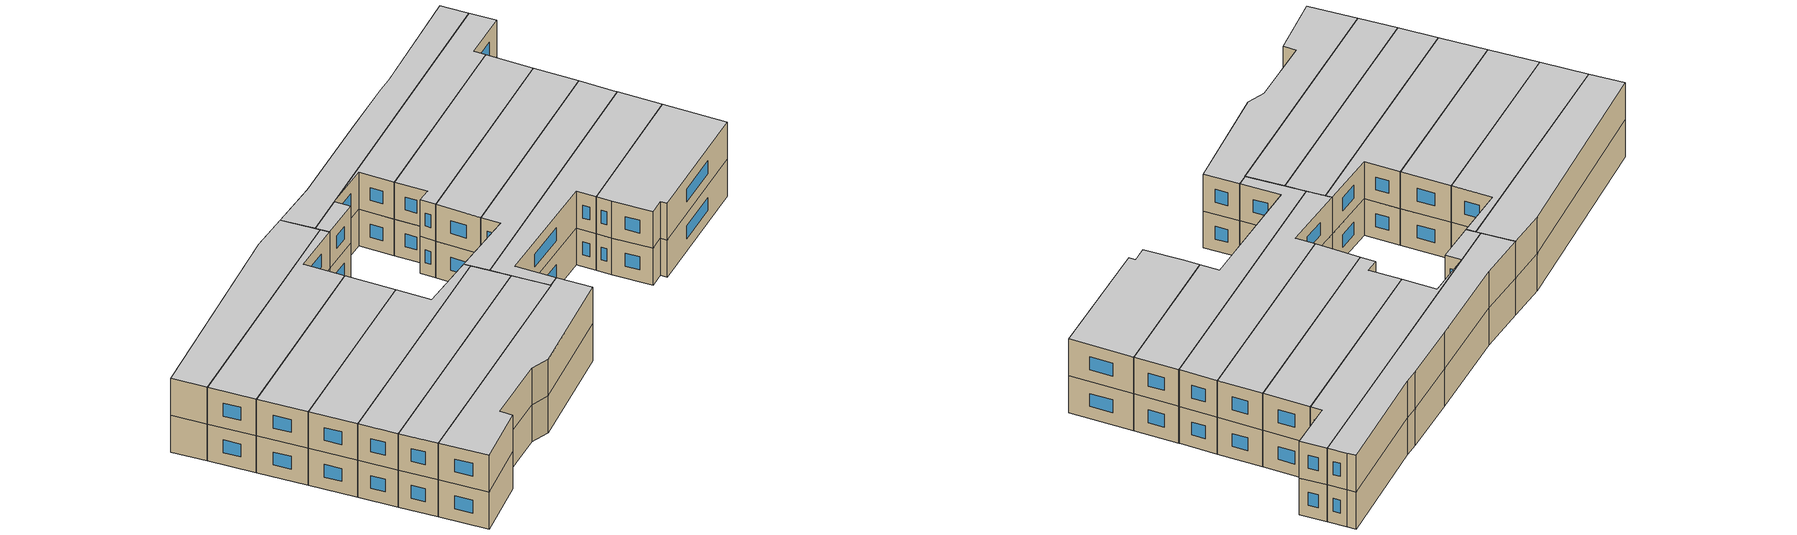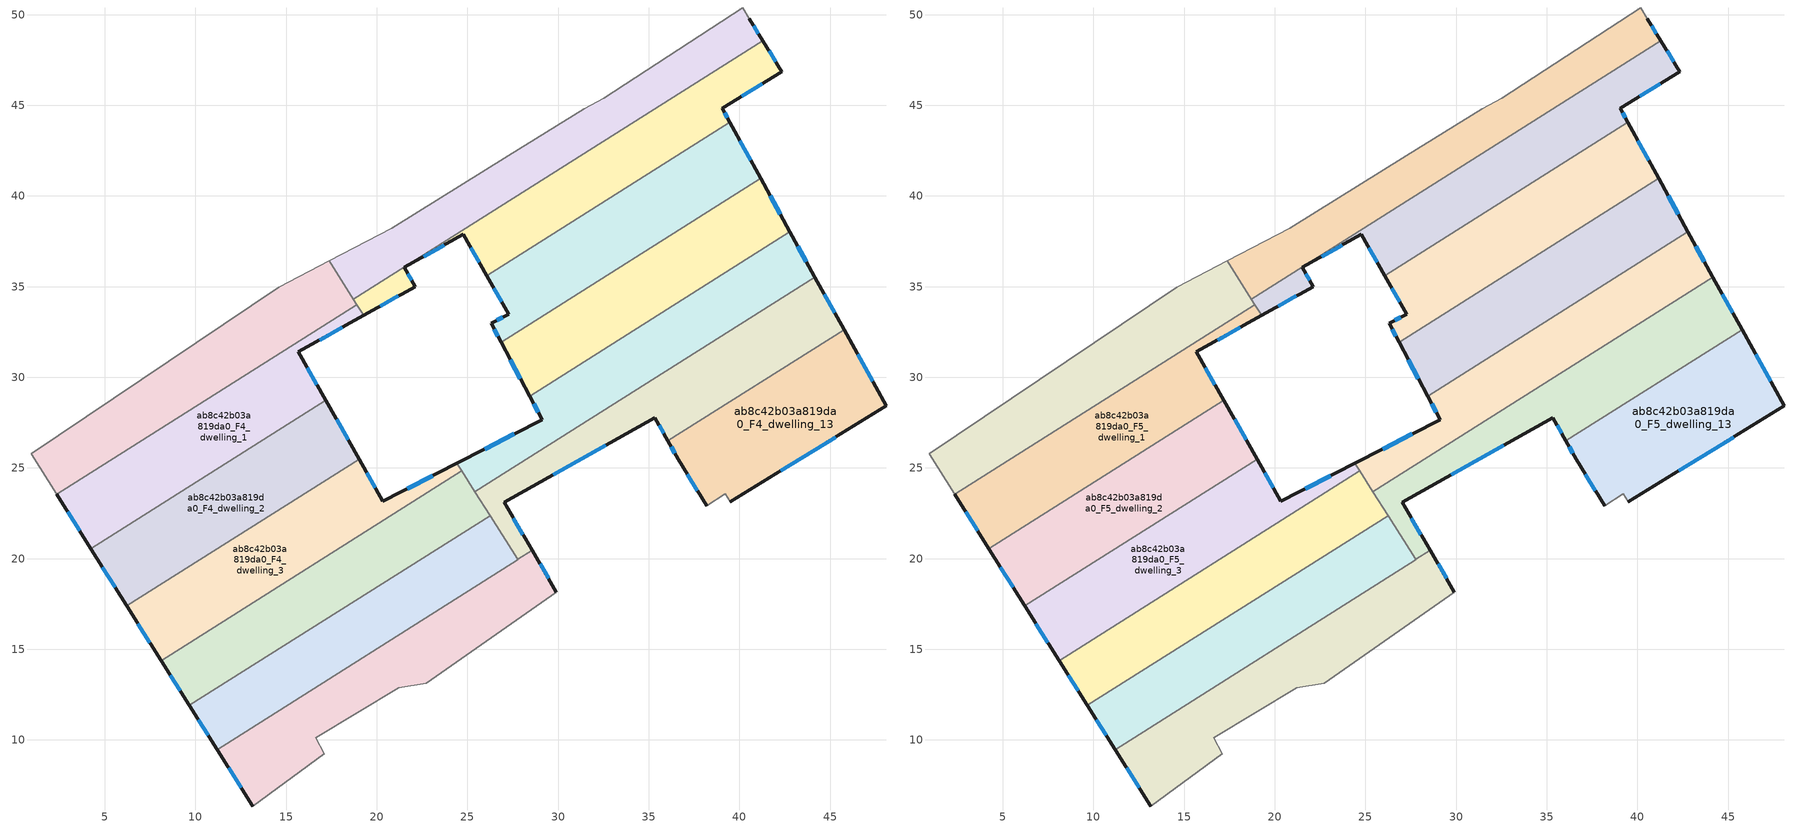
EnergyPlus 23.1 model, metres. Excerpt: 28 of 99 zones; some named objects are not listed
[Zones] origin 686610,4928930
ab8c42b03a819da0_F4_dwelling_0
 floor to ab8c42b03a819da0_F3_dwelling_0 (EU_floor_Construction): 17.37,36.42 18.9,34 2.35,23.55 0.94,25.79 14.58,34.98 z12
 wall adiabatic (EU_wall_Construction): 17.37,36.42 14.58,34.98 0.94,25.79 2.35,23.55 z12:15
 wall to ab8c42b03a819da0_F4_dwelling_1 (EU_wall_Construction): 2.35,23.55 18.9,34 z12:15
 wall to ab8c42b03a819da0_F4_dwelling_7 (EU_wall_Construction): 18.71,34.31 17.37,36.42 z12:15
 wall to ab8c42b03a819da0_F4_dwelling_8 (EU_wall_Construction): 18.9,34 18.71,34.31 z12:15
ab8c42b03a819da0_F4_dwelling_1
 floor to ab8c42b03a819da0_F3_dwelling_1 (EU_floor_Construction): 18.9,34 19.27,33.41 15.67,31.4 17.18,28.74 4.23,20.56 2.35,23.55 z12
 wall outside (EU_wall_Construction): 2.35,23.55 4.23,20.56 / 17.18,28.74 15.67,31.4 19.27,33.41 z12:15
 wall to ab8c42b03a819da0_F4_dwelling_2 (EU_wall_Construction): 4.23,20.56 17.18,28.74 z12:15
 wall to ab8c42b03a819da0_F4_dwelling_8 (EU_wall_Construction): 19.27,33.41 18.9,34 z12:15
 window (EU_Window_Construction): 2.96,22.58 3.62,21.53 / 16.84,32.05 18.1,32.76 / 16.69,29.6 16.16,30.53 z12.98:14.02
ab8c42b03a819da0_F4_dwelling_10
 floor to ab8c42b03a819da0_F3_dwelling_10 (EU_floor_Construction): 41.17,40.97 42.79,38.03 28.43,28.96 26.86,31.94 z12
 wall outside (EU_wall_Construction): 42.79,38.03 41.17,40.97 / 26.86,31.94 28.43,28.96 z12:15
 wall to ab8c42b03a819da0_F4_dwelling_9 (EU_wall_Construction): 41.17,40.97 26.86,31.94 z12:15
 wall to ab8c42b03a819da0_F4_dwelling_11 (EU_wall_Construction): 28.43,28.96 42.79,38.03 z12:15
 window (EU_Window_Construction): 42.26,38.98 41.69,40.01 / 27.37,30.97 27.92,29.93 z12.98:14.02
ab8c42b03a819da0_F4_dwelling_11
 floor to ab8c42b03a819da0_F3_dwelling_11 (EU_floor_Construction): 42.79,38.03 44.12,35.59 44.16,35.52 25.42,23.69 24.43,25.25 29.12,27.66 28.43,28.96 z12
 wall outside (EU_wall_Construction): 28.43,28.96 29.12,27.66 24.43,25.25 / 44.16,35.52 44.12,35.59 42.79,38.03 z12:15
 wall to ab8c42b03a819da0_F4_dwelling_12 (EU_wall_Construction): 25.42,23.69 44.16,35.52 z12:15
 wall to ab8c42b03a819da0_F4_dwelling_4 (EU_wall_Construction): 24.68,24.85 25.42,23.69 z12:15
 wall to ab8c42b03a819da0_F4_dwelling_3 (EU_wall_Construction): 24.43,25.25 24.68,24.85 z12:15
 window (EU_Window_Construction): 27.6,26.88 25.95,26.04 / 28.66,28.54 28.9,28.08 / 43.69,36.38 43.22,37.23 z12.98:14.02
ab8c42b03a819da0_F4_dwelling_12
 floor to ab8c42b03a819da0_F3_dwelling_12 (EU_floor_Construction): 44.16,35.52 45.77,32.62 36.05,26.49 35.34,27.76 27.02,23.1 28.57,20.46 27.77,19.96 25.42,23.69 z12
 wall outside (EU_wall_Construction): 45.77,32.62 44.16,35.52 / 28.57,20.46 27.02,23.1 35.34,27.76 36.05,26.49 z12:15
 wall to ab8c42b03a819da0_F4_dwelling_13 (EU_wall_Construction): 36.05,26.49 45.77,32.62 z12:15
 wall to ab8c42b03a819da0_F4_dwelling_6 (EU_wall_Construction): 27.77,19.96 28.57,20.46 z12:15
 wall to ab8c42b03a819da0_F4_dwelling_5 (EU_wall_Construction): 26.25,22.37 27.77,19.96 z12:15
 wall to ab8c42b03a819da0_F4_dwelling_4 (EU_wall_Construction): 25.42,23.69 26.25,22.37 z12:15
 window (EU_Window_Construction): 45.25,33.57 44.68,34.58 / 35.57,27.34 35.82,26.9 / 29.73,24.61 32.64,26.24 / 28.06,21.32 27.53,22.24 z12.98:14.02
ab8c42b03a819da0_F4_dwelling_13
 floor to ab8c42b03a819da0_F3_dwelling_13 (EU_floor_Construction): 45.77,32.62 48.1,28.43 39.49,23.14 39.23,23.57 38.19,22.92 36.62,25.48 36.05,26.49 z12
 wall outside (EU_wall_Construction): 36.05,26.49 36.62,25.48 38.19,22.92 / 39.49,23.14 48.1,28.43 45.77,32.62 z12:15
 wall adiabatic (EU_wall_Construction): 38.19,22.92 39.23,23.57 39.49,23.14 z12:15
 window (EU_Window_Construction): 37.13,24.64 37.68,23.75 / 36.24,26.16 36.44,25.81 / 47.34,29.79 46.53,31.26 / 42.29,24.86 45.3,26.71 z12.98:14.02
ab8c42b03a819da0_F4_dwelling_2
 floor to ab8c42b03a819da0_F3_dwelling_2 (EU_floor_Construction): 17.18,28.74 19.03,25.49 6.22,17.4 4.23,20.56 z12
 wall outside (EU_wall_Construction): 19.03,25.49 17.18,28.74 / 4.23,20.56 6.22,17.4 z12:15
 wall to ab8c42b03a819da0_F4_dwelling_3 (EU_wall_Construction): 6.22,17.4 19.03,25.49 z12:15
 window (EU_Window_Construction): 18.43,26.54 17.78,27.68 / 4.88,19.53 5.57,18.43 z12.98:14.02
ab8c42b03a819da0_F4_dwelling_3
 floor to ab8c42b03a819da0_F3_dwelling_3 (EU_floor_Construction): 24.43,25.25 24.68,24.85 8.11,14.38 6.22,17.4 19.03,25.49 20.34,23.17 z12
 wall outside (EU_wall_Construction): 6.22,17.4 8.11,14.38 / 24.43,25.25 20.34,23.17 19.03,25.49 z12:15
 wall to ab8c42b03a819da0_F4_dwelling_4 (EU_wall_Construction): 8.11,14.38 24.68,24.85 z12:15
 window (EU_Window_Construction): 6.83,16.42 7.49,15.36 / 19.92,23.92 19.45,24.73 / 23.1,24.58 21.67,23.85 z12.98:14.02
ab8c42b03a819da0_F4_dwelling_4
 floor to ab8c42b03a819da0_F3_dwelling_4 (EU_floor_Construction): 24.68,24.85 26.25,22.37 9.67,11.9 8.11,14.38 z12
 wall outside (EU_wall_Construction): 8.11,14.38 9.67,11.9 z12:15
 wall to ab8c42b03a819da0_F4_dwelling_5 (EU_wall_Construction): 9.67,11.9 26.25,22.37 z12:15
 window (EU_Window_Construction): 8.62,13.58 9.16,12.71 z12.98:14.02
ab8c42b03a819da0_F4_dwelling_5
 floor to ab8c42b03a819da0_F3_dwelling_5 (EU_floor_Construction): 26.25,22.37 27.78,19.94 11.2,9.47 9.67,11.9 z12
 wall outside (EU_wall_Construction): 9.67,11.9 11.2,9.47 z12:15
 wall to ab8c42b03a819da0_F4_dwelling_6 (EU_wall_Construction): 11.2,9.47 27.78,19.94 27.77,19.96 z12:15
 window (EU_Window_Construction): 10.16,11.11 10.7,10.26 z12.98:14.02
ab8c42b03a819da0_F4_dwelling_6
 floor to ab8c42b03a819da0_F3_dwelling_6 (EU_floor_Construction): 28.57,20.46 29.91,18.16 22.72,13.14 21.21,12.89 16.64,10.12 17.1,9.23 13.15,6.36 11.2,9.47 27.78,19.94 27.77,19.96 z12
 wall outside (EU_wall_Construction): 11.2,9.47 13.15,6.36 / 29.91,18.16 28.57,20.46 z12:15
 wall adiabatic (EU_wall_Construction): 13.15,6.36 17.1,9.23 16.64,10.12 21.21,12.89 22.72,13.14 29.91,18.16 z12:15
 window (EU_Window_Construction): 11.83,8.46 12.52,7.37 / 29.47,18.91 29,19.71 z12.98:14.02
ab8c42b03a819da0_F4_dwelling_7
 floor to ab8c42b03a819da0_F3_dwelling_7 (EU_floor_Construction): 40.55,49.77 41.29,48.57 18.71,34.31 17.37,36.42 20.83,38.22 27.24,42.21 31.45,44.8 32.52,45.39 40.19,50.37 z12
 wall outside (EU_wall_Construction): 41.29,48.57 40.55,49.77 z12:15
 wall adiabatic (EU_wall_Construction): 40.55,49.77 40.19,50.37 32.52,45.39 31.45,44.8 27.24,42.21 20.83,38.22 17.37,36.42 z12:15
 wall to ab8c42b03a819da0_F4_dwelling_8 (EU_wall_Construction): 18.71,34.31 41.29,48.57 z12:15
 window (EU_Window_Construction): 41.05,48.96 40.79,49.38 z12.98:14.02
ab8c42b03a819da0_F4_dwelling_8
 floor to ab8c42b03a819da0_F3_dwelling_8 (EU_floor_Construction): 41.29,48.57 42.34,46.86 39.05,44.83 39.47,44.06 26.07,35.59 24.77,37.89 21.52,36.07 22.12,35.01 19.27,33.41 18.71,34.31 z12
 wall outside (EU_wall_Construction): 19.27,33.41 22.12,35.01 21.52,36.07 24.77,37.89 26.07,35.59 / 39.47,44.06 39.05,44.83 42.34,46.86 41.29,48.57 z12:15
 wall to ab8c42b03a819da0_F4_dwelling_9 (EU_wall_Construction): 26.07,35.59 39.47,44.06 z12:15
 window (EU_Window_Construction): 25.2,37.14 25.65,36.34 / 22.58,36.66 23.72,37.3 / 21.93,35.35 21.72,35.72 / 20.2,33.93 21.2,34.49 / 42,47.41 41.63,48.01 / 40.12,45.49 41.27,46.2 / 39.34,44.31 39.19,44.58 z12.98:14.02
ab8c42b03a819da0_F4_dwelling_9
 floor to ab8c42b03a819da0_F3_dwelling_9 (EU_floor_Construction): 39.47,44.06 41.17,40.97 26.86,31.94 26.31,32.98 27.27,33.48 26.07,35.59 z12
 wall outside (EU_wall_Construction): 26.07,35.59 27.27,33.48 26.31,32.98 26.86,31.94 / 41.17,40.97 39.47,44.06 z12:15
 window (EU_Window_Construction): 26.96,33.31 26.63,33.14 / 26.46,34.91 26.88,34.17 / 40.62,41.98 40.03,43.05 / 26.49,32.64 26.68,32.28 z12.98:14.02
ab8c42b03a819da0_F5_dwelling_0
 floor to ab8c42b03a819da0_F4_dwelling_0 (EU_floor_Construction): 17.37,36.42 18.9,34 2.35,23.55 0.94,25.79 14.58,34.98 z15
 wall adiabatic (EU_wall_Construction): 17.37,36.42 14.58,34.98 0.94,25.79 2.35,23.55 z15:18
 wall to ab8c42b03a819da0_F5_dwelling_1 (EU_wall_Construction): 2.35,23.55 18.9,34 z15:18
 wall to ab8c42b03a819da0_F5_dwelling_7 (EU_wall_Construction): 18.71,34.31 17.37,36.42 z15:18
 wall to ab8c42b03a819da0_F5_dwelling_8 (EU_wall_Construction): 18.9,34 18.71,34.31 z15:18
 ceiling to ab8c42b03a819da0_F6_dwelling_0 (EU_floor_Construction): 18.9,34 17.37,36.42 14.58,34.98 0.94,25.79 2.35,23.55 z18
ab8c42b03a819da0_F5_dwelling_1
 floor to ab8c42b03a819da0_F4_dwelling_1 (EU_floor_Construction): 18.9,34 19.27,33.41 15.67,31.4 17.18,28.74 4.23,20.56 2.35,23.55 z15
 wall outside (EU_wall_Construction): 2.35,23.55 4.23,20.56 / 17.18,28.74 15.67,31.4 19.27,33.41 z15:18
 wall to ab8c42b03a819da0_F5_dwelling_2 (EU_wall_Construction): 4.23,20.56 17.18,28.74 z15:18
 wall to ab8c42b03a819da0_F5_dwelling_8 (EU_wall_Construction): 19.27,33.41 18.9,34 z15:18
 window (EU_Window_Construction): 2.96,22.58 3.62,21.53 / 16.84,32.05 18.1,32.76 / 16.69,29.6 16.16,30.53 z15.98:17.02
 ceiling to ab8c42b03a819da0_F6_dwelling_1 (EU_floor_Construction): 17.18,28.74 15.67,31.4 19.27,33.41 18.9,34 2.35,23.55 4.23,20.56 z18
ab8c42b03a819da0_F5_dwelling_10
 floor to ab8c42b03a819da0_F4_dwelling_10 (EU_floor_Construction): 41.17,40.97 42.79,38.03 28.43,28.96 26.86,31.94 z15
 wall outside (EU_wall_Construction): 42.79,38.03 41.17,40.97 / 26.86,31.94 28.43,28.96 z15:18
 wall to ab8c42b03a819da0_F5_dwelling_9 (EU_wall_Construction): 41.17,40.97 26.86,31.94 z15:18
 wall to ab8c42b03a819da0_F5_dwelling_11 (EU_wall_Construction): 28.43,28.96 42.79,38.03 z15:18
 window (EU_Window_Construction): 42.26,38.98 41.69,40.01 / 27.37,30.97 27.92,29.93 z15.98:17.02
 ceiling to ab8c42b03a819da0_F6_dwelling_10 (EU_floor_Construction): 42.79,38.03 41.17,40.97 26.86,31.94 28.43,28.96 z18
ab8c42b03a819da0_F5_dwelling_11
 floor to ab8c42b03a819da0_F4_dwelling_11 (EU_floor_Construction): 42.79,38.03 44.12,35.59 44.16,35.52 25.42,23.69 24.43,25.25 29.12,27.66 28.43,28.96 z15
 wall outside (EU_wall_Construction): 28.43,28.96 29.12,27.66 24.43,25.25 / 44.16,35.52 44.12,35.59 42.79,38.03 z15:18
 wall to ab8c42b03a819da0_F5_dwelling_12 (EU_wall_Construction): 25.42,23.69 44.16,35.52 z15:18
 wall to ab8c42b03a819da0_F5_dwelling_4 (EU_wall_Construction): 24.68,24.85 25.42,23.69 z15:18
 wall to ab8c42b03a819da0_F5_dwelling_3 (EU_wall_Construction): 24.43,25.25 24.68,24.85 z15:18
 window (EU_Window_Construction): 27.6,26.88 25.95,26.04 / 28.66,28.54 28.9,28.08 / 43.69,36.38 43.22,37.23 z15.98:17.02
 ceiling to ab8c42b03a819da0_F6_dwelling_11 (EU_floor_Construction): 44.16,35.52 44.12,35.59 42.79,38.03 28.43,28.96 29.12,27.66 24.43,25.25 25.42,23.69 z18
ab8c42b03a819da0_F5_dwelling_12
 floor to ab8c42b03a819da0_F4_dwelling_12 (EU_floor_Construction): 44.16,35.52 45.77,32.62 36.05,26.49 35.34,27.76 27.02,23.1 28.57,20.46 27.77,19.96 25.42,23.69 z15
 wall outside (EU_wall_Construction): 45.77,32.62 44.16,35.52 / 28.57,20.46 27.02,23.1 35.34,27.76 36.05,26.49 z15:18
 wall to ab8c42b03a819da0_F5_dwelling_13 (EU_wall_Construction): 36.05,26.49 45.77,32.62 z15:18
 wall to ab8c42b03a819da0_F5_dwelling_6 (EU_wall_Construction): 27.77,19.96 28.57,20.46 z15:18
 wall to ab8c42b03a819da0_F5_dwelling_5 (EU_wall_Construction): 26.25,22.37 27.77,19.96 z15:18
 wall to ab8c42b03a819da0_F5_dwelling_4 (EU_wall_Construction): 25.42,23.69 26.25,22.37 z15:18
 window (EU_Window_Construction): 45.25,33.57 44.68,34.58 / 35.57,27.34 35.82,26.9 / 29.73,24.61 32.64,26.24 / 28.06,21.32 27.53,22.24 z15.98:17.02
 ceiling to ab8c42b03a819da0_F6_dwelling_12 (EU_floor_Construction): 36.05,26.49 45.77,32.62 44.16,35.52 25.42,23.69 27.77,19.96 28.57,20.46 27.02,23.1 35.34,27.76 z18
ab8c42b03a819da0_F5_dwelling_13
 floor to ab8c42b03a819da0_F4_dwelling_13 (EU_floor_Construction): 45.77,32.62 48.1,28.43 39.49,23.14 39.23,23.57 38.19,22.92 36.62,25.48 36.05,26.49 z15
 wall outside (EU_wall_Construction): 36.05,26.49 36.62,25.48 38.19,22.92 / 39.49,23.14 48.1,28.43 45.77,32.62 z15:18
 wall adiabatic (EU_wall_Construction): 38.19,22.92 39.23,23.57 39.49,23.14 z15:18
 window (EU_Window_Construction): 37.13,24.64 37.68,23.75 / 36.24,26.16 36.44,25.81 / 47.34,29.79 46.53,31.26 / 42.29,24.86 45.3,26.71 z15.98:17.02
 ceiling to ab8c42b03a819da0_F6_dwelling_13 (EU_floor_Construction): 48.1,28.43 45.77,32.62 36.05,26.49 36.62,25.48 38.19,22.92 39.23,23.57 39.49,23.14 z18
ab8c42b03a819da0_F5_dwelling_2
 floor to ab8c42b03a819da0_F4_dwelling_2 (EU_floor_Construction): 17.18,28.74 19.03,25.49 6.22,17.4 4.23,20.56 z15
 wall outside (EU_wall_Construction): 19.03,25.49 17.18,28.74 / 4.23,20.56 6.22,17.4 z15:18
 wall to ab8c42b03a819da0_F5_dwelling_3 (EU_wall_Construction): 6.22,17.4 19.03,25.49 z15:18
 window (EU_Window_Construction): 18.43,26.54 17.78,27.68 / 4.88,19.53 5.57,18.43 z15.98:17.02
 ceiling to ab8c42b03a819da0_F6_dwelling_2 (EU_floor_Construction): 19.03,25.49 17.18,28.74 4.23,20.56 6.22,17.4 z18
ab8c42b03a819da0_F5_dwelling_3
 floor to ab8c42b03a819da0_F4_dwelling_3 (EU_floor_Construction): 24.43,25.25 24.68,24.85 8.11,14.38 6.22,17.4 19.03,25.49 20.34,23.17 z15
 wall outside (EU_wall_Construction): 6.22,17.4 8.11,14.38 / 24.43,25.25 20.34,23.17 19.03,25.49 z15:18
 wall to ab8c42b03a819da0_F5_dwelling_4 (EU_wall_Construction): 8.11,14.38 24.68,24.85 z15:18
 window (EU_Window_Construction): 6.83,16.42 7.49,15.36 / 19.92,23.92 19.45,24.73 / 23.1,24.58 21.67,23.85 z15.98:17.02
 ceiling to ab8c42b03a819da0_F6_dwelling_3 (EU_floor_Construction): 20.34,23.17 19.03,25.49 6.22,17.4 8.11,14.38 24.68,24.85 24.43,25.25 z18
ab8c42b03a819da0_F5_dwelling_4
 floor to ab8c42b03a819da0_F4_dwelling_4 (EU_floor_Construction): 24.68,24.85 26.25,22.37 9.67,11.9 8.11,14.38 z15
 wall outside (EU_wall_Construction): 8.11,14.38 9.67,11.9 z15:18
 wall to ab8c42b03a819da0_F5_dwelling_5 (EU_wall_Construction): 9.67,11.9 26.25,22.37 z15:18
 window (EU_Window_Construction): 8.62,13.58 9.16,12.71 z15.98:17.02
 ceiling to ab8c42b03a819da0_F6_dwelling_4 (EU_floor_Construction): 26.25,22.37 24.68,24.85 8.11,14.38 9.67,11.9 z18
ab8c42b03a819da0_F5_dwelling_5
 floor to ab8c42b03a819da0_F4_dwelling_5 (EU_floor_Construction): 26.25,22.37 27.78,19.94 11.2,9.47 9.67,11.9 z15
 wall outside (EU_wall_Construction): 9.67,11.9 11.2,9.47 z15:18
 wall to ab8c42b03a819da0_F5_dwelling_6 (EU_wall_Construction): 11.2,9.47 27.78,19.94 27.77,19.96 z15:18
 window (EU_Window_Construction): 10.16,11.11 10.7,10.26 z15.98:17.02
 ceiling to ab8c42b03a819da0_F6_dwelling_5 (EU_floor_Construction): 27.78,19.94 26.25,22.37 9.67,11.9 11.2,9.47 z18
ab8c42b03a819da0_F5_dwelling_6
 floor to ab8c42b03a819da0_F4_dwelling_6 (EU_floor_Construction): 28.57,20.46 29.91,18.16 22.72,13.14 21.21,12.89 16.64,10.12 17.1,9.23 13.15,6.36 11.2,9.47 27.78,19.94 27.77,19.96 z15
 wall outside (EU_wall_Construction): 11.2,9.47 13.15,6.36 / 29.91,18.16 28.57,20.46 z15:18
 wall adiabatic (EU_wall_Construction): 13.15,6.36 17.1,9.23 16.64,10.12 21.21,12.89 22.72,13.14 29.91,18.16 z15:18
 window (EU_Window_Construction): 11.83,8.46 12.52,7.37 / 29.47,18.91 29,19.71 z15.98:17.02
 ceiling to ab8c42b03a819da0_F6_dwelling_6 (EU_floor_Construction): 22.72,13.14 29.91,18.16 28.57,20.46 27.77,19.96 27.78,19.94 11.2,9.47 13.15,6.36 17.1,9.23 16.64,10.12 21.21,12.89 z18
ab8c42b03a819da0_F5_dwelling_7
 floor to ab8c42b03a819da0_F4_dwelling_7 (EU_floor_Construction): 40.55,49.77 41.29,48.57 18.71,34.31 17.37,36.42 20.83,38.22 27.24,42.21 31.45,44.8 32.52,45.39 40.19,50.37 z15
 wall outside (EU_wall_Construction): 41.29,48.57 40.55,49.77 z15:18
 wall adiabatic (EU_wall_Construction): 40.55,49.77 40.19,50.37 32.52,45.39 31.45,44.8 27.24,42.21 20.83,38.22 17.37,36.42 z15:18
 wall to ab8c42b03a819da0_F5_dwelling_8 (EU_wall_Construction): 18.71,34.31 41.29,48.57 z15:18
 window (EU_Window_Construction): 41.05,48.96 40.79,49.38 z15.98:17.02
 ceiling to ab8c42b03a819da0_F6_dwelling_7 (EU_floor_Construction): 32.52,45.39 31.45,44.8 27.24,42.21 20.83,38.22 17.37,36.42 18.71,34.31 41.29,48.57 40.55,49.77 40.19,50.37 z18
ab8c42b03a819da0_F5_dwelling_8
 floor to ab8c42b03a819da0_F4_dwelling_8 (EU_floor_Construction): 41.29,48.57 42.34,46.86 39.05,44.83 39.47,44.06 26.07,35.59 24.77,37.89 21.52,36.07 22.12,35.01 19.27,33.41 18.71,34.31 z15
 wall outside (EU_wall_Construction): 19.27,33.41 22.12,35.01 21.52,36.07 24.77,37.89 26.07,35.59 / 39.47,44.06 39.05,44.83 42.34,46.86 41.29,48.57 z15:18
 wall to ab8c42b03a819da0_F5_dwelling_9 (EU_wall_Construction): 26.07,35.59 39.47,44.06 z15:18
 window (EU_Window_Construction): 25.2,37.14 25.65,36.34 / 22.58,36.66 23.72,37.3 / 21.93,35.35 21.72,35.72 / 20.2,33.93 21.2,34.49 / 42,47.41 41.63,48.01 / 40.12,45.49 41.27,46.2 / 39.34,44.31 39.19,44.58 z15.98:17.02
 ceiling to ab8c42b03a819da0_F6_dwelling_8 (EU_floor_Construction): 39.47,44.06 39.05,44.83 42.34,46.86 41.29,48.57 18.71,34.31 19.27,33.41 22.12,35.01 21.52,36.07 24.77,37.89 26.07,35.59 z18
ab8c42b03a819da0_F5_dwelling_9
 floor to ab8c42b03a819da0_F4_dwelling_9 (EU_floor_Construction): 39.47,44.06 41.17,40.97 26.86,31.94 26.31,32.98 27.27,33.48 26.07,35.59 z15
 wall outside (EU_wall_Construction): 26.07,35.59 27.27,33.48 26.31,32.98 26.86,31.94 / 41.17,40.97 39.47,44.06 z15:18
 window (EU_Window_Construction): 26.96,33.31 26.63,33.14 / 26.46,34.91 26.88,34.17 / 40.62,41.98 40.03,43.05 / 26.49,32.64 26.68,32.28 z15.98:17.02
 ceiling to ab8c42b03a819da0_F6_dwelling_9 (EU_floor_Construction): 41.17,40.97 39.47,44.06 26.07,35.59 27.27,33.48 26.31,32.98 26.86,31.94 z18
[Building]
EU S2 Campaign: North Axis=0; Terrain=City; Solar Distribution=FullExterior
[Site:Location]
Bologna: Latitude=44.5; Longitude=11.25; Time Zone=1; Elevation=37
[SizingPeriod:WeatherFileDays]
AnnualSizingPeriod: Begin Month=1; Begin Day of Month=1; End Month=12; End Day of Month=31; Day of Week for Start Day=Monday; Use Weather File Daylight Saving Period=No; Use Weather File Rain and Snow Indicators=No
[MATERIAL]
EU_InternalMass_Material: Roughness=MediumRough; Thickness=0.1; Conductivity=1; Density=1800; Specific Heat=900; Thermal Absorptance=0.9; Solar Absorptance=0.7; Visible Absorptance=0.7
[MATERIAL:NOMASS] Roughness=MediumRough; Thermal Absorptance=0.9; Solar Absorptance=0.7; Visible Absorptance=0.7
Name | Thermal Resistance
EU_wall_NoMass | 0.905828
EU_floor_NoMass | 0.67114
[WINDOWMATERIAL:SIMPLEGLAZINGSYSTEM]
EU_Window_SimpleGlazing: UFactor=4.52486; Solar Heat Gain Coefficient=0.85; Visible Transmittance=0.85
[CONSTRUCTION]
EU_wall_Construction: EU_wall_NoMass
EU_floor_Construction: EU_floor_NoMass
EU_Window_Construction: EU_Window_SimpleGlazing
EU_InternalMass_Construction: EU_InternalMass_Material
[ZONE] Type=1; Multiplier=1; Ceiling Height=autocalculate; Floor Area=autocalculate; Part of Total Floor Area=Yes
Name | Volume
ab8c42b03a819da0_F4_dwelling_0; ab8c42b03a819da0_F5_dwelling_0 | 170.547
ab8c42b03a819da0_F4_dwelling_1; ab8c42b03a819da0_F5_dwelling_1 | 170.57
ab8c42b03a819da0_F4_dwelling_10; ab8c42b03a819da0_F5_dwelling_10 | 170.532
ab8c42b03a819da0_F4_dwelling_11; ab8c42b03a819da0_F5_dwelling_11 | 170.599
ab8c42b03a819da0_F4_dwelling_12; ab8c42b03a819da0_F5_dwelling_12 | 173.709
ab8c42b03a819da0_F4_dwelling_13; ab8c42b03a819da0_F5_dwelling_13 | 160.178
ab8c42b03a819da0_F4_dwelling_2; ab8c42b03a819da0_F5_dwelling_2 | 170.551
ab8c42b03a819da0_F4_dwelling_3; ab8c42b03a819da0_F5_dwelling_3; ab8c42b03a819da0_F4_dwelling_7; ab8c42b03a819da0_F5_dwelling_7 | 170.537
ab8c42b03a819da0_F4_dwelling_4; ab8c42b03a819da0_F5_dwelling_4 | 172.195
ab8c42b03a819da0_F4_dwelling_5; ab8c42b03a819da0_F5_dwelling_5 | 168.926
ab8c42b03a819da0_F4_dwelling_6; ab8c42b03a819da0_F5_dwelling_6 | 177.768
ab8c42b03a819da0_F4_dwelling_8; ab8c42b03a819da0_F5_dwelling_8 | 170.594
ab8c42b03a819da0_F4_dwelling_9; ab8c42b03a819da0_F5_dwelling_9 | 170.542
[INTERNALMASS] Construction=EU_InternalMass_Construction
Name | Zone or ZoneList | Surface Area
ab8c42b03a819da0_F4_dwelling_0_EU_InternalMass | ab8c42b03a819da0_F4_dwelling_0 | 56.8493
ab8c42b03a819da0_F4_dwelling_1_EU_InternalMass | ab8c42b03a819da0_F4_dwelling_1 | 56.857
ab8c42b03a819da0_F4_dwelling_2_EU_InternalMass | ab8c42b03a819da0_F4_dwelling_2 | 56.8505
ab8c42b03a819da0_F4_dwelling_3_EU_InternalMass | ab8c42b03a819da0_F4_dwelling_3 | 56.8455
ab8c42b03a819da0_F4_dwelling_4_EU_InternalMass | ab8c42b03a819da0_F4_dwelling_4 | 57.3982
ab8c42b03a819da0_F4_dwelling_5_EU_InternalMass | ab8c42b03a819da0_F4_dwelling_5 | 56.3077
ab8c42b03a819da0_F4_dwelling_6_EU_InternalMass | ab8c42b03a819da0_F4_dwelling_6 | 59.2543
ab8c42b03a819da0_F4_dwelling_7_EU_InternalMass | ab8c42b03a819da0_F4_dwelling_7 | 56.8517
ab8c42b03a819da0_F4_dwelling_8_EU_InternalMass | ab8c42b03a819da0_F4_dwelling_8 | 56.8629
ab8c42b03a819da0_F4_dwelling_9_EU_InternalMass | ab8c42b03a819da0_F4_dwelling_9 | 56.8483
ab8c42b03a819da0_F4_dwelling_10_EU_InternalMass | ab8c42b03a819da0_F4_dwelling_10 | 56.8443
ab8c42b03a819da0_F4_dwelling_11_EU_InternalMass | ab8c42b03a819da0_F4_dwelling_11 | 56.8666
ab8c42b03a819da0_F4_dwelling_12_EU_InternalMass | ab8c42b03a819da0_F4_dwelling_12 | 57.8986
ab8c42b03a819da0_F4_dwelling_13_EU_InternalMass | ab8c42b03a819da0_F4_dwelling_13 | 53.3917
ab8c42b03a819da0_F5_dwelling_0_EU_InternalMass | ab8c42b03a819da0_F5_dwelling_0 | 56.8493
ab8c42b03a819da0_F5_dwelling_1_EU_InternalMass | ab8c42b03a819da0_F5_dwelling_1 | 56.857
ab8c42b03a819da0_F5_dwelling_2_EU_InternalMass | ab8c42b03a819da0_F5_dwelling_2 | 56.8505
ab8c42b03a819da0_F5_dwelling_3_EU_InternalMass | ab8c42b03a819da0_F5_dwelling_3 | 56.8455
ab8c42b03a819da0_F5_dwelling_4_EU_InternalMass | ab8c42b03a819da0_F5_dwelling_4 | 57.3982
ab8c42b03a819da0_F5_dwelling_5_EU_InternalMass | ab8c42b03a819da0_F5_dwelling_5 | 56.3077
ab8c42b03a819da0_F5_dwelling_6_EU_InternalMass | ab8c42b03a819da0_F5_dwelling_6 | 59.2543
ab8c42b03a819da0_F5_dwelling_7_EU_InternalMass | ab8c42b03a819da0_F5_dwelling_7 | 56.8517
ab8c42b03a819da0_F5_dwelling_8_EU_InternalMass | ab8c42b03a819da0_F5_dwelling_8 | 56.8629
ab8c42b03a819da0_F5_dwelling_9_EU_InternalMass | ab8c42b03a819da0_F5_dwelling_9 | 56.8483
ab8c42b03a819da0_F5_dwelling_10_EU_InternalMass | ab8c42b03a819da0_F5_dwelling_10 | 56.8443
ab8c42b03a819da0_F5_dwelling_11_EU_InternalMass | ab8c42b03a819da0_F5_dwelling_11 | 56.8666
ab8c42b03a819da0_F5_dwelling_12_EU_InternalMass | ab8c42b03a819da0_F5_dwelling_12 | 57.8986
ab8c42b03a819da0_F5_dwelling_13_EU_InternalMass | ab8c42b03a819da0_F5_dwelling_13 | 53.3917
[OTHEREQUIPMENT] Fuel Type=Electricity; Design Level Calculation Method=Watts/Area; Power per Zone Floor Area=1; Fraction Latent=0; Fraction Radiant=0; Fraction Lost=0; Carbon Dioxide Generation Rate=0; EndUse Subcategory=EU_Step8_InternalGains
Name | Zone or ZoneList or Space or SpaceList | Schedule
EU_Step8_InternalGain_ab8c42b03a819da0_F4_dwelling_0_f000 | ab8c42b03a819da0_F4_dwelling_0 | EU_Step8_GainSchedule_ab8c42b03a819da0_F4_dwelling_0_f000
EU_Step8_InternalGain_ab8c42b03a819da0_F4_dwelling_1_f000 | ab8c42b03a819da0_F4_dwelling_1 | EU_Step8_GainSchedule_ab8c42b03a819da0_F4_dwelling_1_f000
EU_Step8_InternalGain_ab8c42b03a819da0_F4_dwelling_2_f000 | ab8c42b03a819da0_F4_dwelling_2 | EU_Step8_GainSchedule_ab8c42b03a819da0_F4_dwelling_2_f000
EU_Step8_InternalGain_ab8c42b03a819da0_F4_dwelling_3_f000 | ab8c42b03a819da0_F4_dwelling_3 | EU_Step8_GainSchedule_ab8c42b03a819da0_F4_dwelling_3_f000
EU_Step8_InternalGain_ab8c42b03a819da0_F4_dwelling_4_f000 | ab8c42b03a819da0_F4_dwelling_4 | EU_Step8_GainSchedule_ab8c42b03a819da0_F4_dwelling_4_f000
EU_Step8_InternalGain_ab8c42b03a819da0_F4_dwelling_5_f000 | ab8c42b03a819da0_F4_dwelling_5 | EU_Step8_GainSchedule_ab8c42b03a819da0_F4_dwelling_5_f000
EU_Step8_InternalGain_ab8c42b03a819da0_F4_dwelling_6_f000 | ab8c42b03a819da0_F4_dwelling_6 | EU_Step8_GainSchedule_ab8c42b03a819da0_F4_dwelling_6_f000
EU_Step8_InternalGain_ab8c42b03a819da0_F4_dwelling_7_f000 | ab8c42b03a819da0_F4_dwelling_7 | EU_Step8_GainSchedule_ab8c42b03a819da0_F4_dwelling_7_f000
EU_Step8_InternalGain_ab8c42b03a819da0_F4_dwelling_8_f000 | ab8c42b03a819da0_F4_dwelling_8 | EU_Step8_GainSchedule_ab8c42b03a819da0_F4_dwelling_8_f000
EU_Step8_InternalGain_ab8c42b03a819da0_F4_dwelling_9_f000 | ab8c42b03a819da0_F4_dwelling_9 | EU_Step8_GainSchedule_ab8c42b03a819da0_F4_dwelling_9_f000
EU_Step8_InternalGain_ab8c42b03a819da0_F4_dwelling_10_f000 | ab8c42b03a819da0_F4_dwelling_10 | EU_Step8_GainSchedule_ab8c42b03a819da0_F4_dwelling_10_f000
EU_Step8_InternalGain_ab8c42b03a819da0_F4_dwelling_11_f000 | ab8c42b03a819da0_F4_dwelling_11 | EU_Step8_GainSchedule_ab8c42b03a819da0_F4_dwelling_11_f000
EU_Step8_InternalGain_ab8c42b03a819da0_F4_dwelling_12_f000 | ab8c42b03a819da0_F4_dwelling_12 | EU_Step8_GainSchedule_ab8c42b03a819da0_F4_dwelling_12_f000
EU_Step8_InternalGain_ab8c42b03a819da0_F4_dwelling_13_f000 | ab8c42b03a819da0_F4_dwelling_13 | EU_Step8_GainSchedule_ab8c42b03a819da0_F4_dwelling_13_f000
EU_Step8_InternalGain_ab8c42b03a819da0_F5_dwelling_0_f000 | ab8c42b03a819da0_F5_dwelling_0 | EU_Step8_GainSchedule_ab8c42b03a819da0_F5_dwelling_0_f000
EU_Step8_InternalGain_ab8c42b03a819da0_F5_dwelling_1_f000 | ab8c42b03a819da0_F5_dwelling_1 | EU_Step8_GainSchedule_ab8c42b03a819da0_F5_dwelling_1_f000
EU_Step8_InternalGain_ab8c42b03a819da0_F5_dwelling_2_f000 | ab8c42b03a819da0_F5_dwelling_2 | EU_Step8_GainSchedule_ab8c42b03a819da0_F5_dwelling_2_f000
EU_Step8_InternalGain_ab8c42b03a819da0_F5_dwelling_3_f000 | ab8c42b03a819da0_F5_dwelling_3 | EU_Step8_GainSchedule_ab8c42b03a819da0_F5_dwelling_3_f000
EU_Step8_InternalGain_ab8c42b03a819da0_F5_dwelling_4_f000 | ab8c42b03a819da0_F5_dwelling_4 | EU_Step8_GainSchedule_ab8c42b03a819da0_F5_dwelling_4_f000
EU_Step8_InternalGain_ab8c42b03a819da0_F5_dwelling_5_f000 | ab8c42b03a819da0_F5_dwelling_5 | EU_Step8_GainSchedule_ab8c42b03a819da0_F5_dwelling_5_f000
EU_Step8_InternalGain_ab8c42b03a819da0_F5_dwelling_6_f000 | ab8c42b03a819da0_F5_dwelling_6 | EU_Step8_GainSchedule_ab8c42b03a819da0_F5_dwelling_6_f000
EU_Step8_InternalGain_ab8c42b03a819da0_F5_dwelling_7_f000 | ab8c42b03a819da0_F5_dwelling_7 | EU_Step8_GainSchedule_ab8c42b03a819da0_F5_dwelling_7_f000
EU_Step8_InternalGain_ab8c42b03a819da0_F5_dwelling_8_f000 | ab8c42b03a819da0_F5_dwelling_8 | EU_Step8_GainSchedule_ab8c42b03a819da0_F5_dwelling_8_f000
EU_Step8_InternalGain_ab8c42b03a819da0_F5_dwelling_9_f000 | ab8c42b03a819da0_F5_dwelling_9 | EU_Step8_GainSchedule_ab8c42b03a819da0_F5_dwelling_9_f000
EU_Step8_InternalGain_ab8c42b03a819da0_F5_dwelling_10_f000 | ab8c42b03a819da0_F5_dwelling_10 | EU_Step8_GainSchedule_ab8c42b03a819da0_F5_dwelling_10_f000
EU_Step8_InternalGain_ab8c42b03a819da0_F5_dwelling_11_f000 | ab8c42b03a819da0_F5_dwelling_11 | EU_Step8_GainSchedule_ab8c42b03a819da0_F5_dwelling_11_f000
EU_Step8_InternalGain_ab8c42b03a819da0_F5_dwelling_12_f000 | ab8c42b03a819da0_F5_dwelling_12 | EU_Step8_GainSchedule_ab8c42b03a819da0_F5_dwelling_12_f000
EU_Step8_InternalGain_ab8c42b03a819da0_F5_dwelling_13_f000 | ab8c42b03a819da0_F5_dwelling_13 | EU_Step8_GainSchedule_ab8c42b03a819da0_F5_dwelling_13_f000
[ZONEVENTILATION:DESIGNFLOWRATE] Schedule=EU_AlwaysOn; Design Flow Rate Calculation Method=AirChanges/Hour; Air Changes per Hour=0.73129; Ventilation Type=Natural; Fan Pressure Rise=0; Fan Total Efficiency=1; Constant Term Coefficient=1; Temperature Term Coefficient=0; Velocity Term Coefficient=0; Velocity Squared Term Coefficient=0; Minimum Indoor Temperature=-100; Maximum Indoor Temperature=100; Delta Temperature=-100; Minimum Outdoor Temperature=-100; Maximum Outdoor Temperature=100; Maximum Wind Speed=40
Name | Zone or ZoneList or Space or SpaceList
EU_ConstantAir_ab8c42b03a819da0_F4_dwelling_0 | ab8c42b03a819da0_F4_dwelling_0
EU_ConstantAir_ab8c42b03a819da0_F4_dwelling_1 | ab8c42b03a819da0_F4_dwelling_1
EU_ConstantAir_ab8c42b03a819da0_F4_dwelling_2 | ab8c42b03a819da0_F4_dwelling_2
EU_ConstantAir_ab8c42b03a819da0_F4_dwelling_3 | ab8c42b03a819da0_F4_dwelling_3
EU_ConstantAir_ab8c42b03a819da0_F4_dwelling_4 | ab8c42b03a819da0_F4_dwelling_4
EU_ConstantAir_ab8c42b03a819da0_F4_dwelling_5 | ab8c42b03a819da0_F4_dwelling_5
EU_ConstantAir_ab8c42b03a819da0_F4_dwelling_6 | ab8c42b03a819da0_F4_dwelling_6
EU_ConstantAir_ab8c42b03a819da0_F4_dwelling_7 | ab8c42b03a819da0_F4_dwelling_7
EU_ConstantAir_ab8c42b03a819da0_F4_dwelling_8 | ab8c42b03a819da0_F4_dwelling_8
EU_ConstantAir_ab8c42b03a819da0_F4_dwelling_9 | ab8c42b03a819da0_F4_dwelling_9
EU_ConstantAir_ab8c42b03a819da0_F4_dwelling_10 | ab8c42b03a819da0_F4_dwelling_10
EU_ConstantAir_ab8c42b03a819da0_F4_dwelling_11 | ab8c42b03a819da0_F4_dwelling_11
EU_ConstantAir_ab8c42b03a819da0_F4_dwelling_12 | ab8c42b03a819da0_F4_dwelling_12
EU_ConstantAir_ab8c42b03a819da0_F4_dwelling_13 | ab8c42b03a819da0_F4_dwelling_13
EU_ConstantAir_ab8c42b03a819da0_F5_dwelling_0 | ab8c42b03a819da0_F5_dwelling_0
EU_ConstantAir_ab8c42b03a819da0_F5_dwelling_1 | ab8c42b03a819da0_F5_dwelling_1
EU_ConstantAir_ab8c42b03a819da0_F5_dwelling_2 | ab8c42b03a819da0_F5_dwelling_2
EU_ConstantAir_ab8c42b03a819da0_F5_dwelling_3 | ab8c42b03a819da0_F5_dwelling_3
EU_ConstantAir_ab8c42b03a819da0_F5_dwelling_4 | ab8c42b03a819da0_F5_dwelling_4
EU_ConstantAir_ab8c42b03a819da0_F5_dwelling_5 | ab8c42b03a819da0_F5_dwelling_5
EU_ConstantAir_ab8c42b03a819da0_F5_dwelling_6 | ab8c42b03a819da0_F5_dwelling_6
EU_ConstantAir_ab8c42b03a819da0_F5_dwelling_7 | ab8c42b03a819da0_F5_dwelling_7
EU_ConstantAir_ab8c42b03a819da0_F5_dwelling_8 | ab8c42b03a819da0_F5_dwelling_8
EU_ConstantAir_ab8c42b03a819da0_F5_dwelling_9 | ab8c42b03a819da0_F5_dwelling_9
EU_ConstantAir_ab8c42b03a819da0_F5_dwelling_10 | ab8c42b03a819da0_F5_dwelling_10
EU_ConstantAir_ab8c42b03a819da0_F5_dwelling_11 | ab8c42b03a819da0_F5_dwelling_11
EU_ConstantAir_ab8c42b03a819da0_F5_dwelling_12 | ab8c42b03a819da0_F5_dwelling_12
EU_ConstantAir_ab8c42b03a819da0_F5_dwelling_13 | ab8c42b03a819da0_F5_dwelling_13
[HVACTEMPLATE:ZONE:IDEALLOADSAIRSYSTEM] System Availability Schedule=EU_AlwaysOn; Maximum Heating Supply Air Temperature=50; Minimum Cooling Supply Air Temperature=13; Maximum Heating Supply Air Humidity Ratio=0.0156; Minimum Cooling Supply Air Humidity Ratio=0.0077; Heating Limit=NoLimit; Cooling Limit=NoLimit; Heating Availability Schedule=EU_AlwaysOn; Cooling Availability Schedule=EU_CoolingOff; Dehumidification Control Type=ConstantSensibleHeatRatio; Cooling Sensible Heat Ratio=0.7; Dehumidification Setpoint=60; Humidification Control Type=None; Humidification Setpoint=30; Outdoor Air Method=None; Outdoor Air Flow Rate per Person=0.00944; Outdoor Air Flow Rate per Zone Floor Area=0; Outdoor Air Flow Rate per Zone=0; Demand Controlled Ventilation Type=None; Outdoor Air Economizer Type=NoEconomizer; Heat Recovery Type=None; Sensible Heat Recovery Effectiveness=0.7; Latent Heat Recovery Effectiveness=0.65
Name | Template Thermostat
ab8c42b03a819da0_F4_dwelling_0 | EU_HeatOnly_ab8c42b03a819da0_F4_dwelling_0
ab8c42b03a819da0_F4_dwelling_1 | EU_HeatOnly_ab8c42b03a819da0_F4_dwelling_1
ab8c42b03a819da0_F4_dwelling_2 | EU_HeatOnly_ab8c42b03a819da0_F4_dwelling_2
ab8c42b03a819da0_F4_dwelling_3 | EU_HeatOnly_ab8c42b03a819da0_F4_dwelling_3
ab8c42b03a819da0_F4_dwelling_4 | EU_HeatOnly_ab8c42b03a819da0_F4_dwelling_4
ab8c42b03a819da0_F4_dwelling_5 | EU_HeatOnly_ab8c42b03a819da0_F4_dwelling_5
ab8c42b03a819da0_F4_dwelling_6 | EU_HeatOnly_ab8c42b03a819da0_F4_dwelling_6
ab8c42b03a819da0_F4_dwelling_7 | EU_HeatOnly_ab8c42b03a819da0_F4_dwelling_7
ab8c42b03a819da0_F4_dwelling_8 | EU_HeatOnly_ab8c42b03a819da0_F4_dwelling_8
ab8c42b03a819da0_F4_dwelling_9 | EU_HeatOnly_ab8c42b03a819da0_F4_dwelling_9
ab8c42b03a819da0_F4_dwelling_10 | EU_HeatOnly_ab8c42b03a819da0_F4_dwelling_10
ab8c42b03a819da0_F4_dwelling_11 | EU_HeatOnly_ab8c42b03a819da0_F4_dwelling_11
ab8c42b03a819da0_F4_dwelling_12 | EU_HeatOnly_ab8c42b03a819da0_F4_dwelling_12
ab8c42b03a819da0_F4_dwelling_13 | EU_HeatOnly_ab8c42b03a819da0_F4_dwelling_13
ab8c42b03a819da0_F5_dwelling_0 | EU_HeatOnly_ab8c42b03a819da0_F5_dwelling_0
ab8c42b03a819da0_F5_dwelling_1 | EU_HeatOnly_ab8c42b03a819da0_F5_dwelling_1
ab8c42b03a819da0_F5_dwelling_2 | EU_HeatOnly_ab8c42b03a819da0_F5_dwelling_2
ab8c42b03a819da0_F5_dwelling_3 | EU_HeatOnly_ab8c42b03a819da0_F5_dwelling_3
ab8c42b03a819da0_F5_dwelling_4 | EU_HeatOnly_ab8c42b03a819da0_F5_dwelling_4
ab8c42b03a819da0_F5_dwelling_5 | EU_HeatOnly_ab8c42b03a819da0_F5_dwelling_5
ab8c42b03a819da0_F5_dwelling_6 | EU_HeatOnly_ab8c42b03a819da0_F5_dwelling_6
ab8c42b03a819da0_F5_dwelling_7 | EU_HeatOnly_ab8c42b03a819da0_F5_dwelling_7
ab8c42b03a819da0_F5_dwelling_8 | EU_HeatOnly_ab8c42b03a819da0_F5_dwelling_8
ab8c42b03a819da0_F5_dwelling_9 | EU_HeatOnly_ab8c42b03a819da0_F5_dwelling_9
ab8c42b03a819da0_F5_dwelling_10 | EU_HeatOnly_ab8c42b03a819da0_F5_dwelling_10
ab8c42b03a819da0_F5_dwelling_11 | EU_HeatOnly_ab8c42b03a819da0_F5_dwelling_11
ab8c42b03a819da0_F5_dwelling_12 | EU_HeatOnly_ab8c42b03a819da0_F5_dwelling_12
ab8c42b03a819da0_F5_dwelling_13 | EU_HeatOnly_ab8c42b03a819da0_F5_dwelling_13
[SIZING:ZONE] Zone Cooling Design Supply Air Temperature Input Method=SupplyAirTemperature; Zone Cooling Design Supply Air Temperature=13; Zone Heating Design Supply Air Temperature Input Method=SupplyAirTemperature; Zone Heating Design Supply Air Temperature=50; Zone Cooling Design Supply Air Humidity Ratio=0.008; Zone Heating Design Supply Air Humidity Ratio=0.008; Cooling Design Air Flow Method=DesignDay; Cooling Design Air Flow Rate=0; Cooling Minimum Air Flow per Zone Floor Area=0.000762; Cooling Minimum Air Flow=0; Cooling Minimum Air Flow Fraction=0.2; Heating Design Air Flow Method=DesignDay; Heating Design Air Flow Rate=0; Heating Maximum Air Flow per Zone Floor Area=0.002032; Heating Maximum Air Flow=0.141576; Heating Maximum Air Flow Fraction=0.3; Account for Dedicated Outdoor Air System=No; Dedicated Outdoor Air System Control Strategy=NeutralSupplyAir; Dedicated Outdoor Air Low Setpoint Temperature for Design=autosize; Dedicated Outdoor Air High Setpoint Temperature for Design=autosize; Zone Load Sizing Method=Sensible Load Only No Latent Load; Zone Latent Cooling Design Supply Air Humidity Ratio Input Method=HumidityRatioDifference; Zone Cooling Design Supply Air Humidity Ratio Difference=0.005; Zone Latent Heating Design Supply Air Humidity Ratio Input Method=HumidityRatioDifference; Zone Humidification Design Supply Air Humidity Ratio Difference=0.005
ab8c42b03a819da0_F4_dwelling_0; ab8c42b03a819da0_F4_dwelling_1; ab8c42b03a819da0_F4_dwelling_2; ab8c42b03a819da0_F4_dwelling_3; ab8c42b03a819da0_F4_dwelling_4; ab8c42b03a819da0_F4_dwelling_5; ab8c42b03a819da0_F4_dwelling_6; ab8c42b03a819da0_F4_dwelling_7; ab8c42b03a819da0_F4_dwelling_8; ab8c42b03a819da0_F4_dwelling_9; ab8c42b03a819da0_F4_dwelling_10; ab8c42b03a819da0_F4_dwelling_11; ab8c42b03a819da0_F4_dwelling_12; ab8c42b03a819da0_F4_dwelling_13; ab8c42b03a819da0_F5_dwelling_0; ab8c42b03a819da0_F5_dwelling_1; ab8c42b03a819da0_F5_dwelling_2; ab8c42b03a819da0_F5_dwelling_3; ab8c42b03a819da0_F5_dwelling_4; ab8c42b03a819da0_F5_dwelling_5; ab8c42b03a819da0_F5_dwelling_6; ab8c42b03a819da0_F5_dwelling_7; ab8c42b03a819da0_F5_dwelling_8; ab8c42b03a819da0_F5_dwelling_9; ab8c42b03a819da0_F5_dwelling_10; ab8c42b03a819da0_F5_dwelling_11; ab8c42b03a819da0_F5_dwelling_12; ab8c42b03a819da0_F5_dwelling_13
[SCHEDULE:CONSTANT]
Name | Hourly Value
EU_AlwaysOn | 1
EU_CoolingOff | 0
[SCHEDULE:FILE] Column Number=1; Rows to Skip at Top=0; Number of Hours of Data=8760; Column Separator=Comma; Interpolate to Timestep=No; Minutes per Item=60; Adjust Schedule for Daylight Savings=Yes
Name | File
EU_Step8_GainSchedule_ab8c42b03a819da0_F4_dwelling_0_f000 | ../../schedules/ab8c42b03a819da0/ab8c42b03a819da0_F4_dwelling_0_f000_gain.csv
EU_Step8_GainSchedule_ab8c42b03a819da0_F4_dwelling_1_f000 | ../../schedules/ab8c42b03a819da0/ab8c42b03a819da0_F4_dwelling_1_f000_gain.csv
EU_Step8_GainSchedule_ab8c42b03a819da0_F4_dwelling_2_f000 | ../../schedules/ab8c42b03a819da0/ab8c42b03a819da0_F4_dwelling_2_f000_gain.csv
EU_Step8_GainSchedule_ab8c42b03a819da0_F4_dwelling_3_f000 | ../../schedules/ab8c42b03a819da0/ab8c42b03a819da0_F4_dwelling_3_f000_gain.csv
EU_Step8_GainSchedule_ab8c42b03a819da0_F4_dwelling_4_f000 | ../../schedules/ab8c42b03a819da0/ab8c42b03a819da0_F4_dwelling_4_f000_gain.csv
EU_Step8_GainSchedule_ab8c42b03a819da0_F4_dwelling_5_f000 | ../../schedules/ab8c42b03a819da0/ab8c42b03a819da0_F4_dwelling_5_f000_gain.csv
EU_Step8_GainSchedule_ab8c42b03a819da0_F4_dwelling_6_f000 | ../../schedules/ab8c42b03a819da0/ab8c42b03a819da0_F4_dwelling_6_f000_gain.csv
EU_Step8_GainSchedule_ab8c42b03a819da0_F4_dwelling_7_f000 | ../../schedules/ab8c42b03a819da0/ab8c42b03a819da0_F4_dwelling_7_f000_gain.csv
EU_Step8_GainSchedule_ab8c42b03a819da0_F4_dwelling_8_f000 | ../../schedules/ab8c42b03a819da0/ab8c42b03a819da0_F4_dwelling_8_f000_gain.csv
EU_Step8_GainSchedule_ab8c42b03a819da0_F4_dwelling_9_f000 | ../../schedules/ab8c42b03a819da0/ab8c42b03a819da0_F4_dwelling_9_f000_gain.csv
EU_Step8_GainSchedule_ab8c42b03a819da0_F4_dwelling_10_f000 | ../../schedules/ab8c42b03a819da0/ab8c42b03a819da0_F4_dwelling_10_f000_gain.csv
EU_Step8_GainSchedule_ab8c42b03a819da0_F4_dwelling_11_f000 | ../../schedules/ab8c42b03a819da0/ab8c42b03a819da0_F4_dwelling_11_f000_gain.csv
EU_Step8_GainSchedule_ab8c42b03a819da0_F4_dwelling_12_f000 | ../../schedules/ab8c42b03a819da0/ab8c42b03a819da0_F4_dwelling_12_f000_gain.csv
EU_Step8_GainSchedule_ab8c42b03a819da0_F4_dwelling_13_f000 | ../../schedules/ab8c42b03a819da0/ab8c42b03a819da0_F4_dwelling_13_f000_gain.csv
EU_Step8_GainSchedule_ab8c42b03a819da0_F5_dwelling_0_f000 | ../../schedules/ab8c42b03a819da0/ab8c42b03a819da0_F5_dwelling_0_f000_gain.csv
EU_Step8_GainSchedule_ab8c42b03a819da0_F5_dwelling_1_f000 | ../../schedules/ab8c42b03a819da0/ab8c42b03a819da0_F5_dwelling_1_f000_gain.csv
EU_Step8_GainSchedule_ab8c42b03a819da0_F5_dwelling_2_f000 | ../../schedules/ab8c42b03a819da0/ab8c42b03a819da0_F5_dwelling_2_f000_gain.csv
EU_Step8_GainSchedule_ab8c42b03a819da0_F5_dwelling_3_f000 | ../../schedules/ab8c42b03a819da0/ab8c42b03a819da0_F5_dwelling_3_f000_gain.csv
EU_Step8_GainSchedule_ab8c42b03a819da0_F5_dwelling_4_f000 | ../../schedules/ab8c42b03a819da0/ab8c42b03a819da0_F5_dwelling_4_f000_gain.csv
EU_Step8_GainSchedule_ab8c42b03a819da0_F5_dwelling_5_f000 | ../../schedules/ab8c42b03a819da0/ab8c42b03a819da0_F5_dwelling_5_f000_gain.csv
EU_Step8_GainSchedule_ab8c42b03a819da0_F5_dwelling_6_f000 | ../../schedules/ab8c42b03a819da0/ab8c42b03a819da0_F5_dwelling_6_f000_gain.csv
EU_Step8_GainSchedule_ab8c42b03a819da0_F5_dwelling_7_f000 | ../../schedules/ab8c42b03a819da0/ab8c42b03a819da0_F5_dwelling_7_f000_gain.csv
EU_Step8_GainSchedule_ab8c42b03a819da0_F5_dwelling_8_f000 | ../../schedules/ab8c42b03a819da0/ab8c42b03a819da0_F5_dwelling_8_f000_gain.csv
EU_Step8_GainSchedule_ab8c42b03a819da0_F5_dwelling_9_f000 | ../../schedules/ab8c42b03a819da0/ab8c42b03a819da0_F5_dwelling_9_f000_gain.csv
EU_Step8_GainSchedule_ab8c42b03a819da0_F5_dwelling_10_f000 | ../../schedules/ab8c42b03a819da0/ab8c42b03a819da0_F5_dwelling_10_f000_gain.csv
EU_Step8_GainSchedule_ab8c42b03a819da0_F5_dwelling_11_f000 | ../../schedules/ab8c42b03a819da0/ab8c42b03a819da0_F5_dwelling_11_f000_gain.csv
EU_Step8_GainSchedule_ab8c42b03a819da0_F5_dwelling_12_f000 | ../../schedules/ab8c42b03a819da0/ab8c42b03a819da0_F5_dwelling_12_f000_gain.csv
EU_Step8_GainSchedule_ab8c42b03a819da0_F5_dwelling_13_f000 | ../../schedules/ab8c42b03a819da0/ab8c42b03a819da0_F5_dwelling_13_f000_gain.csv
